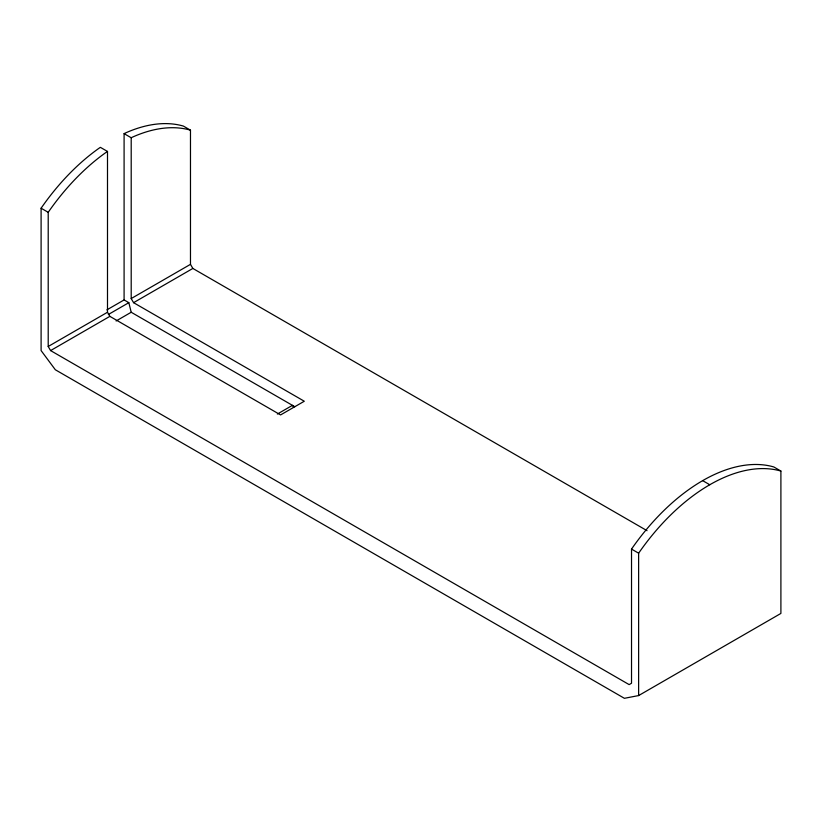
<?xml version="1.0" encoding="UTF-8"?>
<svg xmlns="http://www.w3.org/2000/svg" width="822" height="822" viewBox="0 0 822 822"><rect width="100%" height="100%" fill="white"/><g stroke="black" fill="none" stroke-linecap="round" stroke-linejoin="round"><path stroke-width="1.23" d="M107.497 151.443L106.654 151.978A167.667 96.801 -60 0 0 48.21 212.312L48.21 346.483L50.584 350.583L629.149 684.613L631.522 683.246L631.522 549.086A167.667 96.801 -60 0 1 773.79 466.947L780.9 471.057L780.9 613.428L638.632 695.566L624.401 698.31L55.331 369.756L41.1 350.583L41.1 208.213A167.667 96.801 -60 0 1 99.544 147.878L100.376 147.344L107.497 151.443L107.497 312.257L109.86 316.357L280.59 414.925L304.294 401.239L133.575 302.671L131.201 298.561L131.201 137.757L124.091 133.647L124.091 299.938L106.85 309.894M48.21 346.483L107.497 312.257M131.201 298.561L190.478 264.345L190.478 130.174L183.368 126.074A167.667 96.801 -60 0 0 124.923 133.226L124.091 133.647M108.35 314.497L128.828 302.671L131.201 312.257L294.81 406.715M50.584 350.583L109.86 316.357M133.575 302.671L192.851 268.445L647.037 530.673M116.118 320.97L131.201 312.257M277.353 414.052L292.447 405.349L293.629 407.393M131.201 137.757L132.044 137.325A167.667 96.801 -60 0 1 190.478 130.174M702.656 480.634L709.766 484.744M41.1 208.213L48.21 212.312M631.522 549.086L638.632 553.196A167.667 96.801 -60 0 1 780.9 471.057M124.091 299.938L128.828 302.671M190.478 264.345L192.851 268.445M638.632 553.196L638.632 695.566"/></g></svg>
